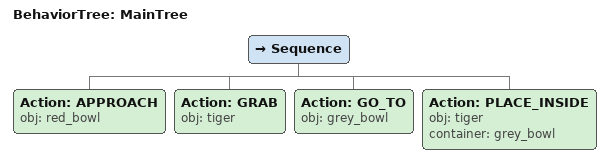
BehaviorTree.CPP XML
<root main_tree_to_execute="MainTree">
  <BehaviorTree ID="MainTree">
    <Sequence>
      <!-- Approach red_bowl -->
      <Action ID="APPROACH" obj="red_bowl" />
      <!-- Grab tiger -->
      <Action ID="GRAB" obj="tiger" />
      <!-- Go to grey_bowl -->
      <Action ID="GO_TO" obj="grey_bowl" />
      <!-- Place tiger inside grey_bowl -->
      <Action ID="PLACE_INSIDE" obj="tiger" container="grey_bowl" />
    </Sequence>
  </BehaviorTree>
</root>
